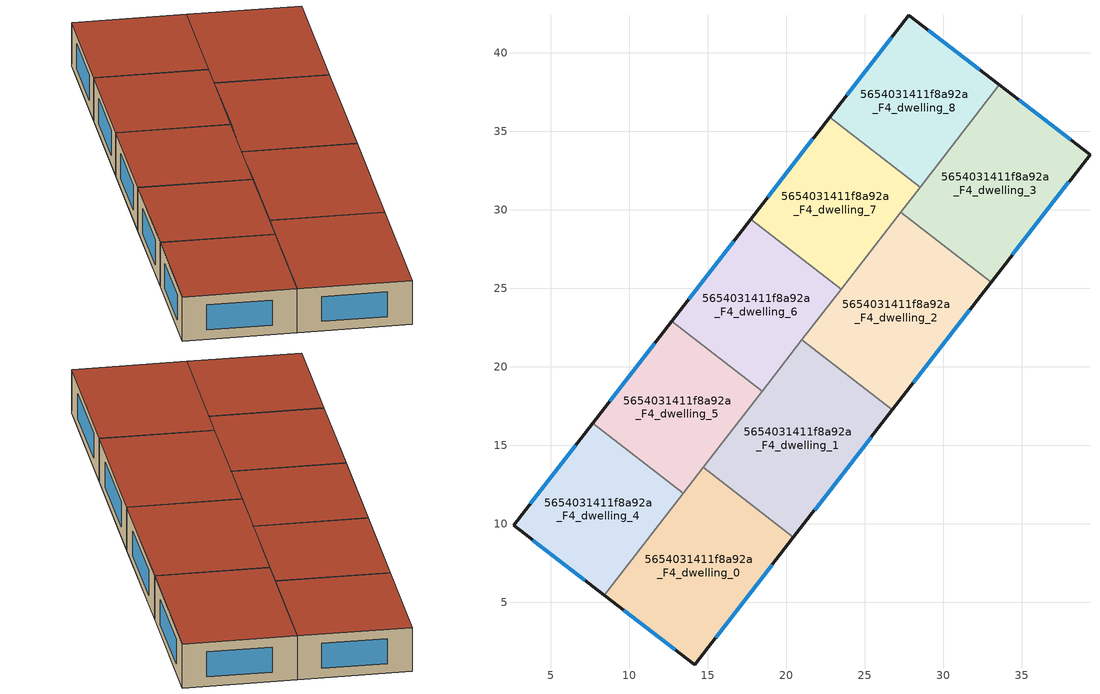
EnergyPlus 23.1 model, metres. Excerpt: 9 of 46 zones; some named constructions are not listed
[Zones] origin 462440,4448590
5654031411f8a92a_F4_dwelling_0
 floor to 5654031411f8a92a_F3_dwelling_0 (EU_floor_Construction): 20.47,9.13 14.18,1.02 8.41,5.45 14.72,13.59 z12
 wall outside (EU_wall_Construction): 8.41,5.45 14.18,1.02 20.47,9.13 z12:15
 wall to 5654031411f8a92a_F4_dwelling_1 (EU_wall_Construction): 20.47,9.13 14.72,13.59 z12:15
 wall to 5654031411f8a92a_F4_dwelling_4 (EU_wall_Construction): 13.44,11.94 8.41,5.45 z12:15
 wall to 5654031411f8a92a_F4_dwelling_5 (EU_wall_Construction): 14.72,13.59 13.44,11.94 z12:15
 window (EU_Window_Construction): 15.53,2.75 19.12,7.39 / 9.65,4.5 12.95,1.97 z12.64:14.36
 roof outside (EU_roof_Construction): 14.18,1.02 20.47,9.13 14.72,13.59 8.41,5.45 z15
5654031411f8a92a_F4_dwelling_1
 floor to 5654031411f8a92a_F3_dwelling_1 (EU_floor_Construction): 26.76,17.25 20.47,9.13 14.72,13.59 21.01,21.71 z12
 wall outside (EU_wall_Construction): 20.47,9.13 26.76,17.25 z12:15
 wall to 5654031411f8a92a_F4_dwelling_2 (EU_wall_Construction): 26.76,17.25 21.01,21.71 z12:15
 wall to 5654031411f8a92a_F4_dwelling_5 (EU_wall_Construction): 18.48,18.44 14.72,13.59 z12:15
 wall to 5654031411f8a92a_F4_dwelling_6 (EU_wall_Construction): 21.01,21.71 18.47,18.44 z12:15
 window (EU_Window_Construction): 21.82,10.87 25.41,15.51 z12.64:14.36
 roof outside (EU_roof_Construction): 20.47,9.13 26.76,17.25 21.01,21.71 14.72,13.59 z15
5654031411f8a92a_F4_dwelling_2
 floor to 5654031411f8a92a_F3_dwelling_2 (EU_floor_Construction): 33.06,25.38 26.76,17.25 21.01,21.71 27.3,29.83 z12
 wall outside (EU_wall_Construction): 26.76,17.25 33.06,25.38 z12:15
 wall to 5654031411f8a92a_F4_dwelling_3 (EU_wall_Construction): 33.06,25.38 27.3,29.83 z12:15
 wall to 5654031411f8a92a_F4_dwelling_7 (EU_wall_Construction): 27.3,29.83 23.51,24.94 z12:15
 wall to 5654031411f8a92a_F4_dwelling_6 (EU_wall_Construction): 23.51,24.94 21.01,21.71 z12:15
 window (EU_Window_Construction): 28.11,18.99 31.71,23.64 z12.64:14.36
 roof outside (EU_roof_Construction): 26.76,17.25 33.06,25.38 27.3,29.83 21.01,21.71 z15
5654031411f8a92a_F4_dwelling_3
 floor to 5654031411f8a92a_F3_dwelling_3 (EU_floor_Construction): 39.36,33.51 33.06,25.38 27.3,29.83 33.59,37.95 z12
 wall outside (EU_wall_Construction): 33.06,25.38 39.36,33.51 33.59,37.95 z12:15
 wall to 5654031411f8a92a_F4_dwelling_8 (EU_wall_Construction): 33.59,37.95 28.54,31.44 z12:15
 wall to 5654031411f8a92a_F4_dwelling_7 (EU_wall_Construction): 28.54,31.44 27.3,29.84 z12:15
 window (EU_Window_Construction): 38.12,34.46 34.82,37 / 34.41,27.12 38.01,31.77 z12.64:14.36
 roof outside (EU_roof_Construction): 33.06,25.38 39.36,33.51 33.59,37.95 27.3,29.83 z15
5654031411f8a92a_F4_dwelling_4
 floor to 5654031411f8a92a_F3_dwelling_4 (EU_floor_Construction): 13.44,11.94 8.41,5.45 2.64,9.89 7.69,16.4 z12
 wall outside (EU_wall_Construction): 7.69,16.4 2.64,9.89 8.41,5.45 z12:15
 wall to 5654031411f8a92a_F4_dwelling_5 (EU_wall_Construction): 13.44,11.94 7.69,16.4 z12:15
 window (EU_Window_Construction): 3.88,8.94 7.18,6.4 / 6.61,15 3.72,11.28 z12.64:14.36
 roof outside (EU_roof_Construction): 8.41,5.45 13.44,11.94 7.69,16.4 2.64,9.89 z15
5654031411f8a92a_F4_dwelling_5
 floor to 5654031411f8a92a_F3_dwelling_5 (EU_floor_Construction): 18.47,18.44 13.44,11.94 7.69,16.4 12.72,22.9 z12
 wall outside (EU_wall_Construction): 12.72,22.9 7.69,16.4 z12:15
 wall to 5654031411f8a92a_F4_dwelling_6 (EU_wall_Construction): 18.47,18.44 12.72,22.9 z12:15
 window (EU_Window_Construction): 11.64,21.5 8.76,17.79 z12.64:14.36
 roof outside (EU_roof_Construction): 13.44,11.94 18.47,18.44 12.72,22.9 7.69,16.4 z15
5654031411f8a92a_F4_dwelling_6
 floor to 5654031411f8a92a_F3_dwelling_6 (EU_floor_Construction): 23.51,24.94 18.47,18.44 12.72,22.9 17.76,29.4 z12
 wall outside (EU_wall_Construction): 17.76,29.4 12.72,22.9 z12:15
 wall to 5654031411f8a92a_F4_dwelling_7 (EU_wall_Construction): 23.51,24.94 17.76,29.4 z12:15
 window (EU_Window_Construction): 16.68,28 13.8,24.29 z12.64:14.36
 roof outside (EU_roof_Construction): 18.47,18.44 23.51,24.94 17.76,29.4 12.72,22.9 z15
5654031411f8a92a_F4_dwelling_7
 floor to 5654031411f8a92a_F3_dwelling_7 (EU_floor_Construction): 28.54,31.44 23.51,24.94 17.76,29.4 22.79,35.89 z12
 wall outside (EU_wall_Construction): 22.79,35.89 17.76,29.4 z12:15
 wall to 5654031411f8a92a_F4_dwelling_8 (EU_wall_Construction): 28.54,31.44 22.79,35.89 z12:15
 window (EU_Window_Construction): 21.71,34.5 18.83,30.79 z12.64:14.36
 roof outside (EU_roof_Construction): 23.51,24.94 28.54,31.44 22.79,35.89 17.76,29.4 z15
5654031411f8a92a_F4_dwelling_8
 floor to 5654031411f8a92a_F3_dwelling_8 (EU_floor_Construction): 33.59,37.95 28.54,31.44 22.79,35.89 27.82,42.38 z12
 wall outside (EU_wall_Construction): 33.59,37.95 27.82,42.38 22.79,35.89 z12:15
 window (EU_Window_Construction): 26.74,40.99 23.87,37.28 / 32.35,38.9 29.05,41.43 z12.64:14.36
 roof outside (EU_roof_Construction): 28.54,31.44 33.59,37.95 27.82,42.38 22.79,35.89 z15
[SCHEDULE:FILE] Column Number=1; Rows to Skip at Top=0; Number of Hours of Data=8760; Column Separator=Comma; Interpolate to Timestep=No; Minutes per Item=60; Adjust Schedule for Daylight Savings=Yes
Name | File
EU_Step8_GainSchedule_5654031411f8a92a_F2_dwelling_7_f000 | ../../schedules/5654031411f8a92a/5654031411f8a92a_F2_dwelling_7_f000_gain.csv
EU_Step8_GainSchedule_5654031411f8a92a_F2_dwelling_8_f000 | ../../schedules/5654031411f8a92a/5654031411f8a92a_F2_dwelling_8_f000_gain.csv
EU_Step8_GainSchedule_5654031411f8a92a_F3_dwelling_0_f000 | ../../schedules/5654031411f8a92a/5654031411f8a92a_F3_dwelling_0_f000_gain.csv
EU_Step8_GainSchedule_5654031411f8a92a_F3_dwelling_1_f000 | ../../schedules/5654031411f8a92a/5654031411f8a92a_F3_dwelling_1_f000_gain.csv
EU_Step8_GainSchedule_5654031411f8a92a_F3_dwelling_2_f000 | ../../schedules/5654031411f8a92a/5654031411f8a92a_F3_dwelling_2_f000_gain.csv
EU_Step8_GainSchedule_5654031411f8a92a_F3_dwelling_3_f000 | ../../schedules/5654031411f8a92a/5654031411f8a92a_F3_dwelling_3_f000_gain.csv
EU_Step8_GainSchedule_5654031411f8a92a_F3_dwelling_4_f000 | ../../schedules/5654031411f8a92a/5654031411f8a92a_F3_dwelling_4_f000_gain.csv
EU_Step8_GainSchedule_5654031411f8a92a_F3_dwelling_5_f000 | ../../schedules/5654031411f8a92a/5654031411f8a92a_F3_dwelling_5_f000_gain.csv
EU_Step8_GainSchedule_5654031411f8a92a_F3_dwelling_6_f000 | ../../schedules/5654031411f8a92a/5654031411f8a92a_F3_dwelling_6_f000_gain.csv
EU_Step8_GainSchedule_5654031411f8a92a_F3_dwelling_7_f000 | ../../schedules/5654031411f8a92a/5654031411f8a92a_F3_dwelling_7_f000_gain.csv
EU_Step8_GainSchedule_5654031411f8a92a_F3_dwelling_8_f000 | ../../schedules/5654031411f8a92a/5654031411f8a92a_F3_dwelling_8_f000_gain.csv
